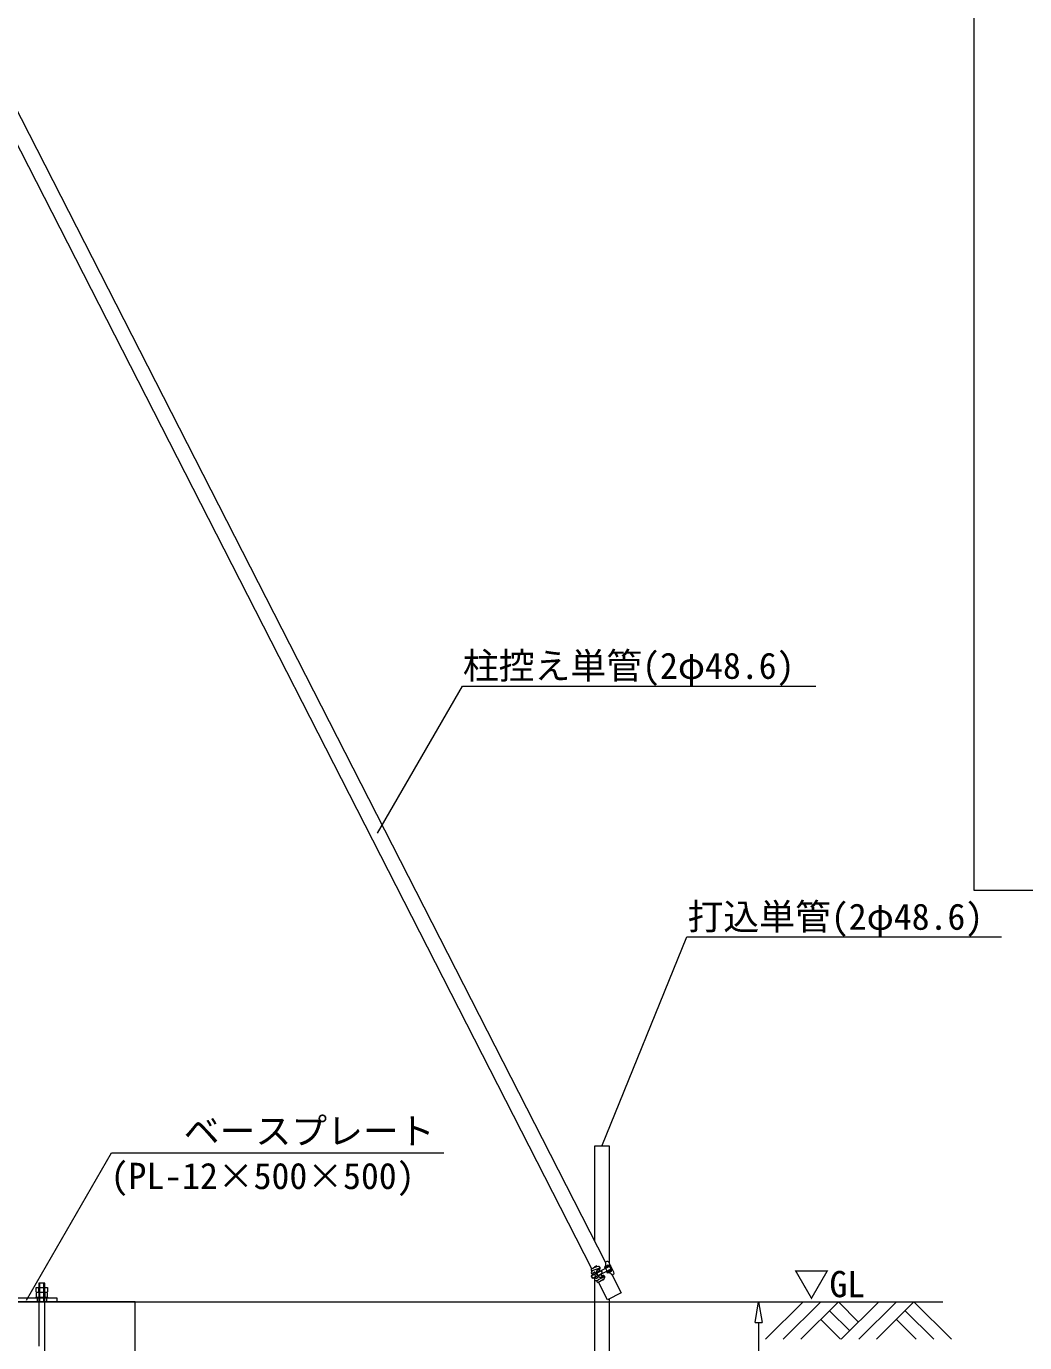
# Model space of a CAD drawing. Units: millimetres, scale not verified. Extents: x -12090 to 12090, y -18325 to 18325.
# Drawn here: x 5840 to 9048, y -14676 to -10445 of the extents above; entities that cross this region are included whole.
import ezdxf
from ezdxf.enums import TextEntityAlignment as Align

# ---------------------------------------------------------------- set-up
doc = ezdxf.new("R2010")
doc.units = ezdxf.units.MM
doc.header["$LTSCALE"] = 90
doc.linetypes.add('DASHED1', pattern=[1.8, 1.2, -0.6])
for name, color, linetype, lineweight in [('0-5_ﾍﾞｰｽﾗｲﾝ', 134, 'Continuous', 18), ('0-6_ﾎﾞﾙﾄ類', 134, 'Continuous', 18), ('0-9_基礎工事用PCA大', 134, 'Continuous', 18), ('0-A_図面枠', 134, 'Continuous', 18), ('0-B_寸法', 134, 'Continuous', 18), ('0-E_単管', 134, 'Continuous', 18), ('0-F_単管ｸﾗﾝﾌﾟ', 134, 'Continuous', 18), ('1-B_文字', 134, 'Continuous', 18)]:
    doc.layers.add(name, color=color, linetype=linetype, lineweight=lineweight)
doc.styles.add('ＭＳ ゴシック', font='')
doc.styles.get('ＭＳ ゴシック').set_extended_font_data('MS Gothic')

msp = doc.modelspace()

# ---------------------------------------------------------------- linework, layer by layer
at = {"layer": '0-5_ﾍﾞｰｽﾗｲﾝ'}
msp.add_line((5939.81, -14545), (8785.3, -14545), dxfattribs=at)
at = {"layer": '0-6_ﾎﾞﾙﾄ類'}
for p, q in [((5880.28, -14512.97), (5880.28, -14498.4)), ((5899.33, -14512.97), (5899.33, -14498.4)), ((5880.28, -14515.83), (5880.28, -14530.4)), ((5899.33, -14515.83), (5899.33, -14530.4))]:
    msp.add_line(p, q, dxfattribs=at)
for points in [[(5871.33, -14512.97), (5871.33, -14498.4), (5908.28, -14498.4), (5908.28, -14512.97), (5905.81, -14514.4), (5873.81, -14514.4)], [(5871.33, -14515.83), (5871.33, -14530.4), (5908.28, -14530.4), (5908.28, -14515.83), (5905.81, -14514.4), (5873.81, -14514.4)], [(5871.81, -14530.4), (5907.81, -14530.4), (5907.81, -14533), (5871.81, -14533)]]:
    msp.add_lwpolyline(points, close=True, dxfattribs=at)
for centre, radius, start, end in [((5875.8, -14505.22), 8.96, 240.0064, 300.0064), ((5875.81, -14523.58), 8.96, 60.0064, 120.0064), ((5889.81, -14546.85), 32.45, 72.93497, 107.07105), ((5889.81, -14481.95), 32.45, 252.93497, 287.07105), ((5903.8, -14505.23), 8.95, 239.98131, 300.0315), ((5903.81, -14523.57), 8.95, 59.98131, 120.0315)]:
    msp.add_arc(centre, radius, start, end, dxfattribs=at)
at = {"layer": '0-9_基礎工事用PCA大', "linetype": 'DASHED1'}
for p, q in [((5874.8, -14533), (5874.8, -14545)), ((5904.81, -14533), (5904.81, -14545))]:
    msp.add_line(p, q, dxfattribs=at)
at = {"layer": '0-9_基礎工事用PCA大'}
for points in [[(5899.33, -15061.95), (5899.33, -14485), (5880.28, -14485), (5880.28, -14687)], [(5899.33, -14547.5), (5896.84, -14545), (5896.84, -14485), (5882.78, -14485), (5882.78, -14545), (5880.28, -14547.5)]]:
    msp.add_lwpolyline(points, dxfattribs=at)
for points in [[(5189.8, -15545), (6189.8, -15545), (6189.8, -14545), (5189.8, -14545)], [(5439.81, -14545), (5939.81, -14545), (5939.81, -14533), (5439.81, -14533)]]:
    msp.add_lwpolyline(points, close=True, dxfattribs=at)
at = {"layer": '0-A_図面枠'}
msp.add_lwpolyline([(8886.05, -8201.39), (12029.97, -8201.39), (12029.97, -13222.99), (8886.05, -13222.99)], close=True, dxfattribs=at)
at = {"layer": '0-B_寸法'}
for p, q in [((7714.11, -14545), (8194.1, -14545)), ((8182.11, -14611), (8193.1, -14545)), ((8193.1, -14545), (8204.1, -14611)), ((8182.11, -14611), (8204.1, -14611)), ((8193.1, -14611), (8193.1, -15979))]:
    msp.add_line(p, q, dxfattribs=at)
at = {"layer": '0-E_単管'}
for p, q in [((7657.05, -14439.02), (5680.86, -10569.79)), ((5724.05, -10547.51), (7701.35, -14418.94))]:
    msp.add_line(p, q, dxfattribs=at)
for points in [[(7714.11, -14421.92), (7714.11, -14045), (7665.51, -14045), (7665.51, -14348.74)], [(7665.51, -14467.1), (7665.51, -16045), (7714.11, -16045), (7714.11, -14535.25)], [(7721, -14457.39), (7751.12, -14516.35), (7707.82, -14538.46), (7678.75, -14481.51)]]:
    msp.add_lwpolyline(points, dxfattribs=at)
at = {"layer": '0-F_単管ｸﾗﾝﾌﾟ'}
for p, q in [((7712.34, -14427.23), (7697.72, -14433.8)), ((7705.17, -14415.41), (7700.72, -14417.68)), ((7728.27, -14449.64), (7711.89, -14417.59)), ((7654.24, -14440.57), (7657.24, -14446.46)), ((7655.4, -14461.04), (7655.16, -14462.68)), ((7655.16, -14462.68), (7658.48, -14469.18)), ((7662.86, -14457.22), (7655.4, -14461.04)), ((7655.4, -14461.04), (7659.95, -14469.94)), ((7664.01, -14457.76), (7656.71, -14461.49)), ((7659.95, -14469.94), (7658.48, -14469.18)), ((7667.41, -14466.13), (7659.95, -14469.94)), ((7667.65, -14464.88), (7660.35, -14468.62)), ((7668.26, -14448.86), (7661.73, -14452.2)), ((7664.29, -14434.32), (7664.86, -14435.42)), ((7671.9, -14452.65), (7666.43, -14455.42)), ((7670.81, -14470), (7677.36, -14466.67)), ((7676.38, -14461.55), (7670.98, -14464.33)), ((7672.96, -14450.95), (7672.51, -14450.06)), ((7713.62, -14431.29), (7672.81, -14452.15)), ((7681.73, -14446.47), (7672.96, -14450.95)), ((7688, -14445.51), (7673.41, -14452.97)), ((7674.25, -14442.57), (7682.71, -14436.19)), ((7691.68, -14452.61), (7677.1, -14460.06)), ((7718.17, -14440.21), (7677.42, -14461.03)), ((7687.19, -14457.15), (7678.41, -14461.63)), ((7678.41, -14461.63), (7678.87, -14462.51)), ((7678.98, -14441.08), (7681.73, -14446.47)), ((7679.6, -14442.29), (7682.75, -14439.92)), ((7683.13, -14433.4), (7683.9, -14434.9)), ((7685.96, -14465.49), (7696.08, -14462.39)), ((7686.84, -14444.97), (7688, -14445.51)), ((7689.94, -14462.55), (7687.19, -14457.15)), ((7689.32, -14461.33), (7693.09, -14460.16)), ((7691.38, -14453.88), (7691.63, -14452.63)), ((7697.72, -14433.8), (7699.03, -14436.73)), ((7698.6, -14463.68), (7697.83, -14462.17)), ((7713.66, -14430.16), (7699.03, -14436.73)), ((7702.7, -14431.46), (7702.75, -14431.55)), ((7704.21, -14434.41), (7704.89, -14435.76)), ((7705.22, -14448.84), (7719.12, -14440.85)), ((7705.22, -14448.84), (7706.82, -14451.61)), ((7706.82, -14451.61), (7720.71, -14443.62)), ((7708.04, -14428.73), (7708.22, -14429.09)), ((7709.44, -14444.67), (7710.14, -14446.02)), ((7709.68, -14431.94), (7710.24, -14433.03)), ((7713.62, -14431.29), (7718.17, -14440.21)), ((7714.79, -14441.93), (7715.34, -14443.02)), ((7714.95, -14430.62), (7719.51, -14439.53)), ((7716.98, -14446.23), (7716.8, -14445.87)), ((7721.64, -14458.64), (7726.1, -14456.38)), ((7675.85, -14482.88), (7672.84, -14477))]:
    msp.add_line(p, q, dxfattribs=at)
for points in [[(7700.8, -14432.15), (7700.92, -14432.37), (7709.82, -14427.82), (7709.72, -14427.6), (7708.7, -14427.27), (7701.13, -14431.14)], [(7710.65, -14451.43), (7710.2, -14450.53), (7710.52, -14449.53), (7718.09, -14445.67), (7719.1, -14445.99), (7719.56, -14446.88), (7719.23, -14447.89), (7711.66, -14451.76)]]:
    msp.add_lwpolyline(points, close=True, dxfattribs=at)
for points in [[(7668.86, -14433.95), (7673.33, -14431.67), (7673.66, -14430.66), (7673.2, -14429.77), (7672.19, -14429.44), (7664.62, -14433.31), (7664.29, -14434.32)], [(7689.78, -14474.92), (7694.92, -14472.3), (7694.49, -14473.64), (7687.36, -14477.27)]]:
    msp.add_lwpolyline(points, dxfattribs=at)
for centre, radius, start, end in [((7689.87, -14424.01), 12.55, 308.712, 30.261), ((7707.44, -14419.86), 5, 27.055, 117.055), ((7714.06, -14431.07), 4.2, 27.055, 114.193), ((7694.65, -14510.31), 80.59, 101.478, 120.09), ((7660.98, -14451.1), 5.57, 133.427, 206.443), ((7661.97, -14450.07), 6.94, 210.433, 268.243), ((7656.8, -14446.68), 0.504, 313.427, 27.055), ((7763.9, -14670.33), 247.99, 109.041, 115.472), ((7653.77, -14454.85), 8.38, 338.593, 18.489), ((7668.53, -14447.31), 8.38, 215.622, 255.518), ((7672.69, -14471.06), 6.94, 145.868, 203.678), ((7662.54, -14476.93), 10.8, 39.944, 70.43), ((7681.38, -14453.4), 15.09, 187.704, 226.406), ((7672.23, -14447.11), 5.56, 204.621, 266.518), ((7681.28, -14467.36), 10.8, 163.681, 194.166), ((7650.41, -14469.38), 28.24, 13.481, 40.643), ((7677.86, -14447.36), 6, 127.038, 206.777), ((7682.18, -14453.05), 10.3, 177.816, 235.692), ((7203.58, -13654.76), 946.72, 299.714, 301.444), ((7682.86, -14464.51), 7.13, 155.444, 202.404), ((7643.04, -14409.26), 80.59, 294.021, 312.632), ((7679.57, -14435.22), 4, 27.055, 107.644), ((7680.75, -14440.17), 2, 127.038, 207.055), ((7684.2, -14459.76), 6, 207.334, 287.073), ((7681.5, -14434.6), 2, 307.038, 27.055), ((7680.34, -14436.72), 4, 307.038, 27.055), ((7664.45, -14462.21), 28.24, 17.175, 37.59), ((7665.01, -14461.92), 28.24, 19.238, 35.523), ((7691.72, -14461.63), 2, 207.055, 287.073), ((7694.27, -14463.99), 4, 27.055, 107.073), ((7696.67, -14464.3), 2, 27.055, 107.073), ((7695.04, -14465.49), 4, 306.466, 27.055), ((7695.19, -14446.33), 10.25, 357.826, 56.284), ((7710.16, -14463.72), 12.55, 88.319, 105.398), ((7710.16, -14463.72), 12.55, 23.849, 79.637), ((7714.06, -14431.07), 0.999, 27.055, 114.193), ((7718.62, -14439.99), 0.999, 299.918, 27.055), ((7718.62, -14439.99), 4.2, 299.918, 27.055), ((7723.82, -14451.92), 5, 297.055, 27.055), ((7671.27, -14471.25), 5.57, 207.668, 280.683), ((7672.4, -14477.23), 0.504, 27.055, 100.683)]:
    msp.add_arc(centre, radius, start, end, dxfattribs=at)
at = {"layer": '1-B_文字'}
for p, q in [((7241.7, -12565.55), (8377.17, -12565.55)), ((7963.32, -13372.01), (8974.04, -13372.01)), ((6114.19, -14066.01), (7181.26, -14066.01)), ((8335.98, -14545), (8215.7, -14665.27)), ((8392.68, -14545), (8272.4, -14665.27)), ((8449.38, -14545), (8329.1, -14665.27)), ((8449.38, -14545), (8514.18, -14609.8)), ((8578.98, -14545), (8458.7, -14665.27)), ((8635.68, -14545), (8515.4, -14665.27)), ((8692.38, -14545), (8572.1, -14665.27)), ((8692.38, -14545), (8812.66, -14665.27)), ((8421.03, -14573.35), (8485.83, -14638.15)), ((8664.03, -14573.35), (8755.96, -14665.27)), ((8392.68, -14601.7), (8456.26, -14665.27)), ((8635.68, -14601.7), (8699.26, -14665.27))]:
    msp.add_line(p, q, dxfattribs=at)
for points in [[(6968.19, -13038.54), (7241.27, -12565.55), (7241.7, -12565.55)], [(7689.81, -14045), (7962.89, -13372.01), (7963.32, -13372.01)], [(5840.68, -14539), (6113.75, -14066.01), (6114.19, -14066.01)]]:
    msp.add_lwpolyline(points, dxfattribs=at)

# ---------------------------------------------------------------- texts
at = {"layer": '1-B_文字', "style": 'ＭＳ ゴシック'}
for s, p in [('柱控え単管(2φ48.6)\u3000', (7242.9, -12567.91)), ('打込単管(2φ48.6)', (7964.51, -13374.37)), ('\u3000\u3000ベースプレート\u3000\u3000', (6115.39, -14063.26)), ('(PL-12×500×500)', (6110.95, -14207.71)), ('▽GL', (8305.36, -14555.32))]:
    msp.add_text(s, height=84.46, dxfattribs=at).set_placement(p, align=Align.BOTTOM_LEFT)

doc.saveas('drawing.dxf')
